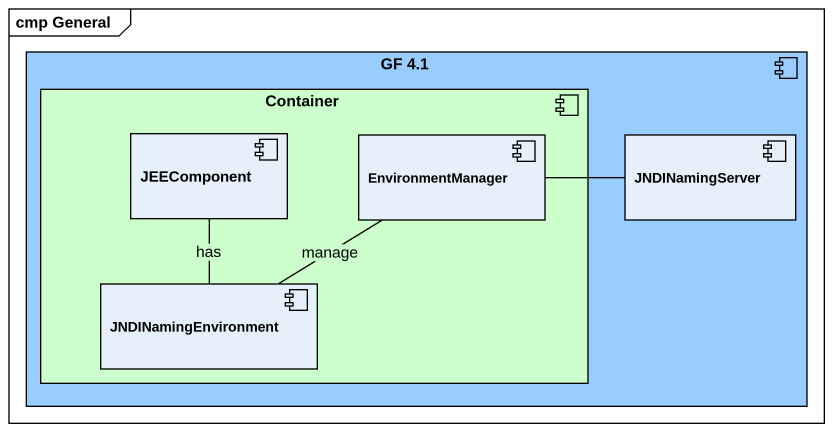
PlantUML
@startuml
mainframe cmp General
component "GF 4.1" as GF_4_1 #99CCFF {
  component Container #CCFFCC {
    component JEEComponent
    component EnvironmentManager
    component JNDINamingEnvironment
  }
  component JNDINamingServer
}
JEEComponent -- JNDINamingEnvironment : has
EnvironmentManager -right- JNDINamingServer
EnvironmentManager -- JNDINamingEnvironment : manage
@enduml
